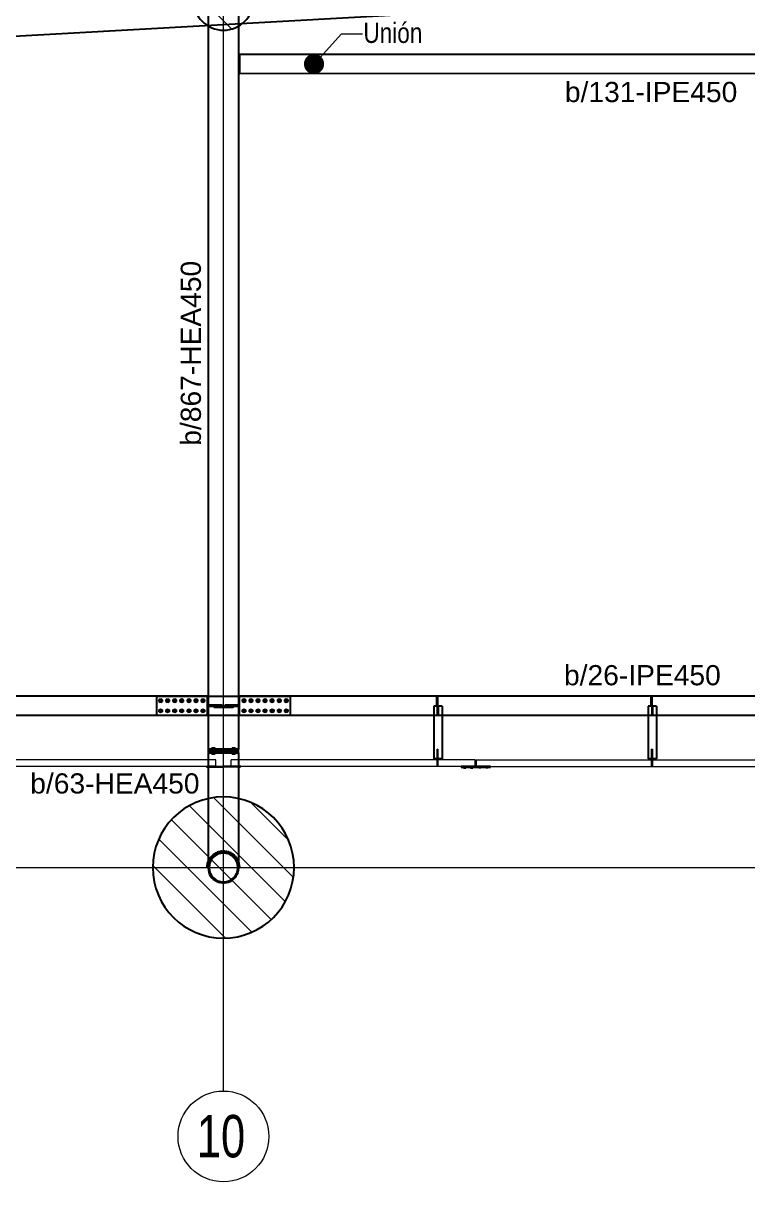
# Model space of a CAD drawing. Extents: x 7536 to 102814, y -9868 to 35131.
# Drawn here: x 45348 to 52529, y 2840 to 14325 of the extents above; entities that cross this region are included whole.
import ezdxf
from ezdxf.enums import TextEntityAlignment as Align

# ---------------------------------------------------------------- set-up
doc = ezdxf.new("R2010")
doc.units = 0
doc.header["$LTSCALE"] = 0.4
doc.linetypes.add('DXK_LINE_DOT2', pattern=[3.9198, 1.9599, -1.9599])
doc.linetypes.add('Grid Line', pattern=[3.33375, 1.905, -0.47625, 0.47625, -0.47625])
doc.layers.get('0').update_dxf_attribs({"color": 255})
for name, color, linetype, lineweight in [('0-1', 7, 'Continuous', 5), ('E_COLUMNAS', 1, 'Continuous', 18), ('E_COLUMNAS-1', 1, 'Continuous', 25), ('E_COLUMNAS-3', 1, 'Continuous', 35), ('E_EJES', 8, 'Continuous', 9), ('E_EJES-1', 8, 'Grid Line', 9), ('E_TEXTO', 3, 'Continuous', 9), ('E_VIGAS-2', 5, 'Continuous', 25)]:
    doc.layers.add(name, color=color, linetype=linetype, lineweight=lineweight)
doc.layers.add('P-PLATINA', color=6, linetype='Continuous')
doc.layers.add('VIGAS', color=8, linetype='Continuous')
doc.styles.add('CX', font='ARIALUNI.ttf', dxfattribs={"width": 0.8, "height": 300})
doc.styles.add('Swis721 LtCn BT', font='swisscl.ttf', dxfattribs={"height": 0.42})
doc.styles.add('VERDANA', font='arial.ttf')

# ---------------------------------------------------------------- blocks, each defined once
blk = doc.blocks.new('Grid - CNI_NOMBRE EJES-372759-_6_00m_N_E_-NIVEL-2 DOC')
at = {"layer": 'E_EJES'}
blk.add_circle((0, 0), 0.003, dxfattribs=at)
blk = doc.blocks.new('EST_SCM_COLUMNA-SECCION-CIRCULAR - EST_SCM_COLUMNA-CONCRETO-CIRCULAR_Ø_60cm-V19-_6_00m_N_E_-NIVEL-2 DOC')
at = {"layer": 'E_COLUMNAS'}
h = blk.add_hatch(dxfattribs=at)
h.set_pattern_fill('FP_22', color=256, style=0, pattern_type=2)
h.set_pattern_definition([(135, (48.662, -149.262), (-0.15909903, -0.15909903), [])])
h.paths.add_polyline_path([(0, -0.3), (0.059, -0.294), (0.115, -0.277), (0.167, -0.249), (0.212, -0.212), (0.249, -0.167), (0.277, -0.115), (0.294, -0.059), (0.3, 0), (0.293, 0.062), (0.277, 0.115), (0.249, 0.167), (0.212, 0.212), (0.167, 0.249), (0.115, 0.277), (0.059, 0.294), (0, 0.3), (-0.059, 0.294), (-0.115, 0.277), (-0.167, 0.249), (-0.212, 0.212), (-0.249, 0.167), (-0.277, 0.115), (-0.294, 0.059), (-0.3, 0), (-0.294, -0.059), (-0.277, -0.115), (-0.249, -0.167), (-0.212, -0.212), (-0.167, -0.249), (-0.115, -0.277), (-0.059, -0.294)])
at = {"layer": 'E_COLUMNAS-1'}
for start, end in [(360, 180), (180, 360)]:
    blk.add_arc((0, 0), 0.3, start, end, dxfattribs=at)

msp = doc.modelspace()

# ---------------------------------------------------------------- hatches: boundary and pattern name
at = {"layer": 'E_COLUMNAS'}
h = msp.add_hatch(dxfattribs=at)
h.set_pattern_fill('FP_1', color=256, scale=1000, style=0, pattern_type=2)
h.set_pattern_definition([(135, (95994.46, -134706.76), (-159.09903, -159.09903), [])])
h.paths.add_polyline_path([(47332.4, 5255.7), (47423.7, 5261.7), (47513.5, 5279.5), (47600.2, 5308.9), (47682.4, 5349.4), (47758.5, 5400.3), (47827.3, 5460.7), (47887.7, 5529.5), (47938.6, 5605.7), (47979.1, 5687.8), (48008.5, 5774.5), (48026.4, 5864.3), (48032.4, 5955.7), (48026.4, 6047), (48008.5, 6136.8), (47979.1, 6223.5), (47938.6, 6305.7), (47887.7, 6381.8), (47827.3, 6450.6), (47758.5, 6511), (47682.4, 6561.9), (47600.2, 6602.4), (47513.5, 6631.8), (47423.7, 6649.7), (47332.4, 6655.7), (47241, 6649.7), (47151.2, 6631.8), (47064.5, 6602.4), (46982.4, 6561.9), (46906.2, 6511), (46837.4, 6450.6), (46777, 6381.8), (46726.1, 6305.7), (46685.6, 6223.5), (46656.2, 6136.8), (46638.4, 6047), (46632.4, 5955.7), (46638.4, 5864.3), (46656.2, 5774.5), (46685.6, 5687.8), (46726.1, 5605.7), (46777, 5529.5), (46837.4, 5460.7), (46906.2, 5400.3), (46982.4, 5349.4), (47064.5, 5308.9), (47151.2, 5279.5), (47241, 5261.7)])

# ---------------------------------------------------------------- linework, layer by layer
at = {"color": 2, "linetype": 'Continuous'}
for points in [[(47182.8, 5925.9, 1), (47481.9, 5985.4, 1)], [(47192.6, 5983.5, 1), (47472.1, 5927.9, 1)]]:
    msp.add_lwpolyline(points, format="xyb", close=True, dxfattribs=at)
at = {"color": 1, "linetype": 'Continuous'}
for centre, radius, start, end in [((46709.7, 7609), 11.5, 18, 198), ((46709.7, 7609), 11.5, 198, 18), ((46709.7, 7609), 10, 90, 270), ((46709.7, 7609), 10, 270, 90), ((46779.7, 7609), 11.5, 18, 198), ((46779.7, 7609), 11.5, 198, 18), ((46779.7, 7609), 10, 90, 270), ((46779.7, 7609), 10, 270, 90), ((46849.7, 7609), 11.5, 18, 198), ((46849.7, 7609), 11.5, 198, 18), ((46849.7, 7609), 10, 90, 270), ((46849.7, 7609), 10, 270, 90), ((46919.7, 7609), 11.5, 18, 198), ((46919.7, 7609), 11.5, 198, 18), ((46919.7, 7609), 10, 90, 270), ((46919.7, 7609), 10, 270, 90), ((46989.7, 7609), 11.5, 18, 198), ((46989.7, 7609), 11.5, 198, 18), ((46989.7, 7609), 10, 90, 270), ((46989.7, 7609), 10, 270, 90), ((47059.7, 7609), 11.5, 18, 198), ((47059.7, 7609), 11.5, 198, 18), ((47059.7, 7609), 10, 90, 270), ((47059.7, 7609), 10, 270, 90), ((47129.7, 7609), 11.5, 18, 198), ((47129.7, 7609), 11.5, 198, 18), ((47129.7, 7609), 10, 90, 270), ((47129.7, 7609), 10, 270, 90), ((47535, 7609), 11.5, 18.07296, 198.07296), ((47535, 7609), 11.5, 198.07296, 18.07296), ((47535, 7609), 10, 90.07296, 270.07296), ((47535, 7609), 10, 270.07296, 90.07296), ((47605, 7609.1), 11.5, 18.07296, 198.07296), ((47605, 7609.1), 11.5, 198.07296, 18.07296), ((47605, 7609.1), 10, 90.07296, 270.07296), ((47605, 7609.1), 10, 270.07296, 90.07296), ((47675, 7609.2), 11.5, 18.07296, 198.07296), ((47675, 7609.2), 11.5, 198.07296, 18.07296), ((47675, 7609.2), 10, 90.07296, 270.07296), ((47675, 7609.2), 10, 270.07296, 90.07296), ((47745, 7609.3), 11.5, 18.07296, 198.07296), ((47745, 7609.3), 11.5, 198.07296, 18.07296), ((47745, 7609.3), 10, 90.07296, 270.07296), ((47745, 7609.3), 10, 270.07296, 90.07296), ((47815, 7609.4), 11.5, 18.07296, 198.07296), ((47815, 7609.4), 11.5, 198.07296, 18.07296), ((47815, 7609.4), 10, 90.07296, 270.07296), ((47815, 7609.4), 10, 270.07296, 90.07296), ((47885, 7609.5), 11.5, 18.07296, 198.07296), ((47885, 7609.5), 11.5, 198.07296, 18.07296), ((47885, 7609.5), 10, 90.07296, 270.07296), ((47885, 7609.5), 10, 270.07296, 90.07296), ((47955, 7609.6), 11.5, 18.07296, 198.07296), ((47955, 7609.6), 11.5, 198.07296, 18.07296), ((47955, 7609.6), 10, 90.07296, 270.07296), ((47955, 7609.6), 10, 270.07296, 90.07296), ((46709.7, 7509), 11.5, 18, 198), ((46709.7, 7509), 11.5, 198, 18), ((46709.7, 7509), 10, 90, 270), ((46709.7, 7509), 10, 270, 90), ((46779.7, 7509), 11.5, 18, 198), ((46779.7, 7509), 11.5, 198, 18), ((46779.7, 7509), 10, 90, 270), ((46779.7, 7509), 10, 270, 90), ((46849.7, 7509), 11.5, 18, 198), ((46849.7, 7509), 11.5, 198, 18), ((46849.7, 7509), 10, 90, 270), ((46849.7, 7509), 10, 270, 90), ((46919.7, 7509), 11.5, 18, 198), ((46919.7, 7509), 11.5, 198, 18), ((46919.7, 7509), 10, 90, 270), ((46919.7, 7509), 10, 270, 90), ((46989.7, 7509), 11.5, 18, 198), ((46989.7, 7509), 11.5, 198, 18), ((46989.7, 7509), 10, 90, 270), ((46989.7, 7509), 10, 270, 90), ((47059.7, 7509), 11.5, 18, 198), ((47059.7, 7509), 11.5, 198, 18), ((47059.7, 7509), 10, 90, 270), ((47059.7, 7509), 10, 270, 90), ((47129.7, 7509), 11.5, 18, 198), ((47129.7, 7509), 11.5, 198, 18), ((47129.7, 7509), 10, 90, 270), ((47129.7, 7509), 10, 270, 90), ((47535.1, 7509), 11.5, 18.07296, 198.07296), ((47535.1, 7509), 11.5, 198.07296, 18.07296), ((47535.1, 7509), 10, 90.07296, 270.07296), ((47535.1, 7509), 10, 270.07296, 90.07296), ((47605.1, 7509.1), 11.5, 18.07296, 198.07296), ((47605.1, 7509.1), 11.5, 198.07296, 18.07296), ((47605.1, 7509.1), 10, 90.07296, 270.07296), ((47605.1, 7509.1), 10, 270.07296, 90.07296), ((47675.1, 7509.2), 11.5, 18.07296, 198.07296), ((47675.1, 7509.2), 11.5, 198.07296, 18.07296), ((47675.1, 7509.2), 10, 90.07296, 270.07296), ((47675.1, 7509.2), 10, 270.07296, 90.07296), ((47745.1, 7509.3), 11.5, 18.07296, 198.07296), ((47745.1, 7509.3), 11.5, 198.07296, 18.07296), ((47745.1, 7509.3), 10, 90.07296, 270.07296), ((47745.1, 7509.3), 10, 270.07296, 90.07296), ((47815.1, 7509.4), 11.5, 18.07296, 198.07296), ((47815.1, 7509.4), 11.5, 198.07296, 18.07296), ((47815.1, 7509.4), 10, 90.07296, 270.07296), ((47815.1, 7509.4), 10, 270.07296, 90.07296), ((47885.1, 7509.5), 11.5, 18.07296, 198.07296), ((47885.1, 7509.5), 11.5, 198.07296, 18.07296), ((47885.1, 7509.5), 10, 90.07296, 270.07296), ((47885.1, 7509.5), 10, 270.07296, 90.07296), ((47955.1, 7509.6), 11.5, 18.07296, 198.07296), ((47955.1, 7509.6), 11.5, 198.07296, 18.07296), ((47955.1, 7509.6), 10, 90.07296, 270.07296), ((47955.1, 7509.6), 10, 270.07296, 90.07296)]:
    msp.add_arc(centre, radius, start, end, dxfattribs=at)
at = {"color": 1, "linetype": 'DXK_LINE_DOT2'}
msp.add_arc((47332.4, 5955.7), 162.5, 33.74893, 146.24893, dxfattribs=at)
at = {"layer": '0-1', "color": 8}
for p, q in [((47182.4, 7022.3), (44837.4, 7022.3)), ((47256.6, 7022.3), (47182.4, 7022.3)), ((47256.6, 6957.3), (47256.6, 7022.3)), ((47408.1, 6957.3), (47408.1, 7022.3)), ((47482.4, 7022.3), (47408.1, 7022.3)), ((49827.4, 7022.3), (47482.4, 7022.3)), ((49827.4, 6957.3), (49827.4, 7022.3)), ((49837.4, 7022.3), (49837.4, 6957.3)), ((49837.4, 7022.3), (61827.4, 7022.3)), ((47182.4, 6957.3), (44837.4, 6957.3)), ((49827.4, 6957.3), (47482.4, 6957.3)), ((49837.4, 6957.3), (61827.4, 6957.3))]:
    msp.add_line(p, q, dxfattribs=at)
at = {"layer": 'E_COLUMNAS-1'}
for start, end in [(0, 180), (180, 0)]:
    msp.add_arc((47332.4, 5955.7), 700, start, end, dxfattribs=at)
at = {"layer": 'E_EJES-1'}
for p, q in [((47332.4, 3740.4), (47332.4, 34230.5)), ((8436, 5955.7), (101914.5, 5955.7))]:
    msp.add_line(p, q, dxfattribs=at)
at = {"layer": 'E_TEXTO', "color": 4}
for p, q in [((48230, 13920), (48500.6, 14218)), ((48500.6, 14218), (48710.3, 14218))]:
    msp.add_line(p, q, dxfattribs=at)
at = {"layer": 'E_TEXTO', "color": 4, "const_width": 100}
msp.add_lwpolyline([(48180, 13920, 1), (48280, 13920, 1)], format="xyb", close=True, dxfattribs=at)
at = {"layer": 'E_VIGAS-2', "color": 30, "true_color": 0xf26722}
msp.add_line((52121.7, 14580.8), (38832.6, 13827.8), dxfattribs=at)
at = {"layer": 'P-PLATINA'}
for points in [[(47172.3, 7554.3), (47316.6, 7554.3), (47316.6, 7563.7), (47172.3, 7563.7)], [(47236.6, 7544.3), (47326.6, 7544.3), (47326.6, 7554.3), (47236.6, 7554.3)], [(47492.4, 7563.7), (47348.1, 7563.7), (47348.1, 7554.3), (47492.4, 7554.3)]]:
    msp.add_lwpolyline(points, dxfattribs=at)
msp.add_lwpolyline([(47338.1, 7544.3), (47428.1, 7544.3), (47428.1, 7554.3), (47338.1, 7554.3)], close=True, dxfattribs=at)
at = {"layer": 'VIGAS'}
for p, q in [((47182.4, 14510.9), (47182.4, 7655)), ((47482.4, 14510.9), (47482.4, 7655.3)), ((55619.8, 14015.7), (47495, 14013.2)), ((47495.1, 13823.2), (47495, 14013.2)), ((55619.9, 13825.7), (47495.1, 13823.2)), ((46672.5, 7654), (39555.4, 7654)), ((46672.4, 7463.5), (46672.5, 7654.5)), ((46672.4, 7463.5), (46672.5, 7654.5)), ((46672.5, 7654.5), (47992.2, 7655.8)), ((46672.5, 7654.5), (47992.2, 7655.8)), ((47172.3, 7654), (46672.5, 7654)), ((46694.7, 7617.7), (46709.7, 7626.4)), ((46694.7, 7600.4), (46694.7, 7617.7)), ((46709.7, 7591.7), (46694.7, 7600.4)), ((46709.7, 7626.4), (46724.7, 7617.7)), ((46724.7, 7600.4), (46709.7, 7591.7)), ((46724.7, 7617.7), (46724.7, 7600.4)), ((46764.7, 7617.7), (46779.7, 7626.4)), ((46764.7, 7600.4), (46764.7, 7617.7)), ((46779.7, 7591.7), (46764.7, 7600.4)), ((46779.7, 7626.4), (46794.7, 7617.7)), ((46794.7, 7600.4), (46779.7, 7591.7)), ((46794.7, 7617.7), (46794.7, 7600.4)), ((46834.7, 7617.7), (46849.7, 7626.4)), ((46834.7, 7600.4), (46834.7, 7617.7)), ((46849.7, 7591.7), (46834.7, 7600.4)), ((46849.7, 7626.4), (46864.7, 7617.7)), ((46864.7, 7600.4), (46849.7, 7591.7)), ((46864.7, 7617.7), (46864.7, 7600.4)), ((46904.7, 7617.7), (46919.7, 7626.4)), ((46904.7, 7600.4), (46904.7, 7617.7)), ((46919.7, 7591.7), (46904.7, 7600.4)), ((46919.7, 7626.4), (46934.7, 7617.7)), ((46934.7, 7600.4), (46919.7, 7591.7)), ((46934.7, 7617.7), (46934.7, 7600.4)), ((46974.7, 7617.7), (46989.7, 7626.4)), ((46974.7, 7600.4), (46974.7, 7617.7)), ((46989.7, 7591.7), (46974.7, 7600.4)), ((46989.7, 7626.4), (47004.7, 7617.7)), ((47004.7, 7600.4), (46989.7, 7591.7)), ((47004.7, 7617.7), (47004.7, 7600.4)), ((47044.7, 7617.7), (47059.7, 7626.4)), ((47044.7, 7600.4), (47044.7, 7617.7)), ((47059.7, 7591.7), (47044.7, 7600.4)), ((47059.7, 7626.4), (47074.7, 7617.7)), ((47074.7, 7600.4), (47059.7, 7591.7)), ((47074.7, 7617.7), (47074.7, 7600.4)), ((47114.7, 7617.7), (47129.7, 7626.4)), ((47114.7, 7600.4), (47114.7, 7617.7)), ((47129.7, 7591.7), (47114.7, 7600.4)), ((47129.7, 7626.4), (47144.7, 7617.7)), ((47144.7, 7600.4), (47129.7, 7591.7)), ((47144.7, 7617.7), (47144.7, 7600.4)), ((47172.3, 7654), (47172.3, 7464)), ((47182.4, 7655), (47182.4, 7463.5)), ((47482.4, 7655.3), (47482.4, 7463.5)), ((47492.4, 7464), (47492.4, 7654)), ((47992.2, 7654), (47492.4, 7654)), ((47520, 7617.7), (47535, 7626.4)), ((47520, 7600.4), (47520, 7617.7)), ((47535, 7591.7), (47520, 7600.4)), ((47535, 7626.4), (47550, 7617.7)), ((47550, 7600.4), (47535, 7591.7)), ((47550, 7617.7), (47550, 7600.4)), ((47590, 7617.8), (47605, 7626.5)), ((47590, 7600.5), (47590, 7617.8)), ((47605, 7591.8), (47590, 7600.5)), ((47605, 7626.5), (47620, 7617.8)), ((47620, 7600.5), (47605, 7591.8)), ((47620, 7617.8), (47620, 7600.5)), ((47660, 7617.9), (47675, 7626.5)), ((47660, 7600.5), (47660, 7617.9)), ((47675, 7591.9), (47660, 7600.5)), ((47675, 7626.5), (47690, 7617.9)), ((47690, 7600.6), (47675, 7591.9)), ((47690, 7617.9), (47690, 7600.6)), ((47730, 7618), (47745, 7626.6)), ((47730, 7600.6), (47730, 7618)), ((47745, 7592), (47730, 7600.6)), ((47745, 7626.6), (47760, 7618)), ((47760, 7600.7), (47745, 7592)), ((47760, 7618), (47760, 7600.7)), ((47800, 7618), (47815, 7626.7)), ((47800, 7600.7), (47800, 7618)), ((47815, 7592.1), (47800, 7600.7)), ((47815, 7626.7), (47830, 7618.1)), ((47830, 7600.8), (47815, 7592.1)), ((47830, 7618.1), (47830, 7600.8)), ((47870, 7618.1), (47885, 7626.8)), ((47870, 7600.8), (47870, 7618.1)), ((47885, 7592.2), (47870, 7600.8)), ((47885, 7626.8), (47900, 7618.2)), ((47900, 7600.8), (47885, 7592.2)), ((47900, 7618.2), (47900, 7600.8)), ((47940, 7618.2), (47955, 7626.9)), ((47940, 7600.9), (47940, 7618.2)), ((47955, 7592.3), (47940, 7600.9)), ((47955, 7626.9), (47970, 7618.3)), ((47970, 7600.9), (47955, 7592.3)), ((47970, 7618.3), (47970, 7600.9)), ((47992.2, 7655.8), (47992.4, 7463.5)), ((47992.2, 7655.8), (47992.4, 7463.5)), ((55109.3, 7654), (47992.2, 7654)), ((49447, 7654.2), (49447, 7654)), ((49447, 7654.2), (49453, 7654.2)), ((49447, 7564.2), (49447, 7654)), ((49447, 7589.2), (49453, 7589.2)), ((49453, 7654.2), (49453, 7654)), ((49453, 7654), (49453, 7564.2)), ((51572, 7654.2), (51572, 7654)), ((51572, 7654.2), (51578, 7654.2)), ((51572, 7564.2), (51572, 7654)), ((51572, 7589.2), (51578, 7589.2)), ((51578, 7654.2), (51578, 7654)), ((51578, 7654), (51578, 7564.2)), ((46694.7, 7517.7), (46709.7, 7526.4)), ((46694.7, 7500.4), (46694.7, 7517.7)), ((46709.7, 7491.7), (46694.7, 7500.4)), ((46709.7, 7526.4), (46724.7, 7517.7)), ((46724.7, 7500.4), (46709.7, 7491.7)), ((46724.7, 7517.7), (46724.7, 7500.4)), ((46764.7, 7517.7), (46779.7, 7526.4)), ((46764.7, 7500.4), (46764.7, 7517.7)), ((46779.7, 7491.7), (46764.7, 7500.4)), ((46779.7, 7526.4), (46794.7, 7517.7)), ((46794.7, 7500.4), (46779.7, 7491.7)), ((46794.7, 7517.7), (46794.7, 7500.4)), ((46834.7, 7517.7), (46849.7, 7526.4)), ((46834.7, 7500.4), (46834.7, 7517.7)), ((46849.7, 7491.7), (46834.7, 7500.4)), ((46849.7, 7526.4), (46864.7, 7517.7)), ((46864.7, 7500.4), (46849.7, 7491.7)), ((46864.7, 7517.7), (46864.7, 7500.4)), ((46904.7, 7517.7), (46919.7, 7526.4)), ((46904.7, 7500.4), (46904.7, 7517.7)), ((46919.7, 7491.7), (46904.7, 7500.4)), ((46919.7, 7526.4), (46934.7, 7517.7)), ((46934.7, 7500.4), (46919.7, 7491.7)), ((46934.7, 7517.7), (46934.7, 7500.4)), ((46974.7, 7517.7), (46989.7, 7526.4)), ((46974.7, 7500.4), (46974.7, 7517.7)), ((46989.7, 7491.7), (46974.7, 7500.4)), ((46989.7, 7526.4), (47004.7, 7517.7)), ((47004.7, 7500.4), (46989.7, 7491.7)), ((47004.7, 7517.7), (47004.7, 7500.4)), ((47044.7, 7517.7), (47059.7, 7526.4)), ((47044.7, 7500.4), (47044.7, 7517.7)), ((47059.7, 7491.7), (47044.7, 7500.4)), ((47059.7, 7526.4), (47074.7, 7517.7)), ((47074.7, 7500.4), (47059.7, 7491.7)), ((47074.7, 7517.7), (47074.7, 7500.4)), ((47114.7, 7517.7), (47129.7, 7526.4)), ((47114.7, 7500.4), (47114.7, 7517.7)), ((47129.7, 7491.7), (47114.7, 7500.4)), ((47129.7, 7526.4), (47144.7, 7517.7)), ((47144.7, 7500.4), (47129.7, 7491.7)), ((47144.7, 7517.7), (47144.7, 7500.4)), ((47236.6, 7554.3), (47236.6, 7544.3)), ((47520.1, 7517.7), (47535.1, 7526.4)), ((47520.1, 7500.4), (47520.1, 7517.7)), ((47535.1, 7491.7), (47520.1, 7500.4)), ((47535.1, 7526.4), (47550.1, 7517.7)), ((47550.1, 7500.4), (47535.1, 7491.7)), ((47550.1, 7517.7), (47550.1, 7500.4)), ((47590.1, 7517.8), (47605.1, 7526.5)), ((47590.1, 7500.5), (47590.1, 7517.8)), ((47605.1, 7491.8), (47590.1, 7500.5)), ((47605.1, 7526.5), (47620.1, 7517.8)), ((47620.1, 7500.5), (47605.1, 7491.8)), ((47620.1, 7517.8), (47620.1, 7500.5)), ((47660.1, 7517.9), (47675.1, 7526.5)), ((47660.1, 7500.5), (47660.1, 7517.9)), ((47675.1, 7491.9), (47660.1, 7500.5)), ((47675.1, 7526.5), (47690.1, 7517.9)), ((47690.1, 7500.6), (47675.1, 7491.9)), ((47690.1, 7517.9), (47690.1, 7500.6)), ((47730.1, 7518), (47745.1, 7526.6)), ((47730.1, 7500.6), (47730.1, 7518)), ((47745.1, 7492), (47730.1, 7500.6)), ((47745.1, 7526.6), (47760.1, 7518)), ((47760.1, 7500.7), (47745.1, 7492)), ((47760.1, 7518), (47760.1, 7500.7)), ((47800.1, 7518), (47815.1, 7526.7)), ((47800.1, 7500.7), (47800.1, 7518)), ((47815.1, 7492.1), (47800.1, 7500.7)), ((47815.1, 7526.7), (47830.1, 7518.1)), ((47830.1, 7500.8), (47815.1, 7492.1)), ((47830.1, 7518.1), (47830.1, 7500.8)), ((47870.1, 7518.1), (47885.1, 7526.8)), ((47870.1, 7500.8), (47870.1, 7518.1)), ((47885.1, 7492.2), (47870.1, 7500.8)), ((47885.1, 7526.8), (47900.1, 7518.2)), ((47900.1, 7500.8), (47885.1, 7492.2)), ((47900.1, 7518.2), (47900.1, 7500.8)), ((47940.1, 7518.2), (47955.1, 7526.9)), ((47940.1, 7500.9), (47940.1, 7518.2)), ((47955.1, 7492.3), (47940.1, 7500.9)), ((47955.1, 7526.9), (47970.1, 7518.3)), ((47970.1, 7500.9), (47955.1, 7492.3)), ((47970.1, 7518.3), (47970.1, 7500.9)), ((49498.6, 7554.3), (49416.6, 7554.3)), ((49416.6, 7554.3), (49416.6, 7464)), ((49453, 7564.2), (49447, 7564.2)), ((49454.6, 7464.3), (49454.6, 7554.3)), ((49454.6, 7554.3), (49460.6, 7554.3)), ((49454.6, 7464.3), (49454.6, 7554.3)), ((49454.6, 7554.3), (49460.6, 7554.3)), ((49454.6, 7534.3), (49460.6, 7534.3)), ((49460.6, 7554.3), (49460.6, 7464.3)), ((49460.6, 7554.3), (49460.6, 7464.3)), ((49498.6, 7554.3), (49498.6, 7464)), ((51623.6, 7554.3), (51541.6, 7554.3)), ((51541.6, 7554.3), (51541.6, 7464)), ((51578, 7564.2), (51572, 7564.2)), ((51579.6, 7464.3), (51579.6, 7554.3)), ((51579.6, 7554.3), (51585.6, 7554.3)), ((51579.6, 7464.3), (51579.6, 7554.3)), ((51579.6, 7554.3), (51585.6, 7554.3)), ((51579.6, 7534.3), (51585.6, 7534.3)), ((51585.6, 7554.3), (51585.6, 7464.3)), ((51585.6, 7554.3), (51585.6, 7464.3)), ((51623.6, 7554.3), (51623.6, 7464)), ((46672.4, 7464), (39555.4, 7464)), ((47172.3, 7464), (46672.4, 7464)), ((47992.4, 7463.5), (46672.4, 7463.5)), ((47992.4, 7463.5), (46672.4, 7463.5)), ((47182.4, 7463.5), (47182.4, 7130.3)), ((47482.4, 7463.5), (47482.4, 7130.3)), ((47992.4, 7464), (47492.4, 7464)), ((55109.4, 7464), (47992.4, 7464)), ((49416.6, 7464), (49416.6, 7032.3)), ((49460.6, 7464.3), (49454.6, 7464.3)), ((49460.6, 7464.3), (49454.6, 7464.3)), ((49498.6, 7464), (49498.6, 7032.3)), ((51541.6, 7464), (51541.6, 7032.3)), ((51585.6, 7464.3), (51579.6, 7464.3)), ((51585.6, 7464.3), (51579.6, 7464.3)), ((51623.6, 7464), (51623.6, 7032.3)), ((47482.4, 7130.3), (47182.4, 7130.3)), ((47482.4, 7130.3), (47182.4, 7130.3)), ((47182.4, 7130.3), (47182.4, 7111.3)), ((47217.4, 7143.5), (47247.4, 7143.5)), ((47217.4, 7143.5), (47217.4, 7130.3)), ((47232.4, 7130.3), (47232.4, 7143.5)), ((47247.4, 7143.5), (47247.4, 7130.3)), ((47417.4, 7143.5), (47447.4, 7143.5)), ((47417.4, 7143.5), (47417.4, 7130.3)), ((47432.4, 7130.3), (47432.4, 7143.5)), ((47447.4, 7143.5), (47447.4, 7130.3)), ((47482.4, 7111.3), (47482.4, 7130.3)), ((49449.1, 7129.8), (49449.1, 7032.3)), ((49449.1, 7129.8), (49455.1, 7129.8)), ((49455.1, 7129.8), (49455.1, 7032.3)), ((51574.1, 7129.8), (51574.1, 7032.3)), ((51574.1, 7129.8), (51580.1, 7129.8)), ((51580.1, 7129.8), (51580.1, 7032.3)), ((47482.4, 7111.3), (47182.4, 7111.3)), ((47182.4, 7111.3), (47182.4, 7092.3)), ((47182.4, 7111.3), (47482.4, 7111.3)), ((47182.4, 7092.3), (47182.4, 6639.2)), ((47482.4, 7092.3), (47182.4, 7092.3)), ((47182.4, 7092.3), (47482.4, 7092.3)), ((47217.4, 7092.3), (47217.4, 7079.1)), ((47247.4, 7079.1), (47217.4, 7079.1)), ((47232.4, 7079.1), (47232.4, 7092.3)), ((47247.4, 7092.3), (47247.4, 7079.1)), ((47417.4, 7092.3), (47417.4, 7079.1)), ((47447.4, 7079.1), (47417.4, 7079.1)), ((47432.4, 7079.1), (47432.4, 7092.3)), ((47447.4, 7092.3), (47447.4, 7079.1)), ((47482.4, 7092.3), (47482.4, 7111.3)), ((47482.4, 7092.3), (47482.4, 7092.3)), ((47482.4, 7092.3), (47482.4, 6639.2)), ((49498.6, 7032.3), (49416.6, 7032.3)), ((49449.1, 7114.8), (49455.1, 7114.8)), ((49449.1, 7034.8), (49455.1, 7034.8)), ((49449.1, 7032.3), (49449.1, 7022.3)), ((49449.1, 7022.3), (49449.1, 6964.8)), ((49449.1, 7022.3), (49455.1, 7022.3)), ((49455.1, 7032.3), (49455.1, 7022.3)), ((49455.1, 7022.3), (49455.1, 6964.8)), ((51623.6, 7032.3), (51541.6, 7032.3)), ((51574.1, 7114.8), (51580.1, 7114.8)), ((51574.1, 7034.8), (51580.1, 7034.8)), ((51574.1, 7032.3), (51574.1, 7022.3)), ((51574.1, 7022.3), (51574.1, 6964.8)), ((51574.1, 7022.3), (51580.1, 7022.3)), ((51580.1, 7032.3), (51580.1, 7022.3)), ((51580.1, 7022.3), (51580.1, 6964.8)), ((47161.6, 6953.3), (47161.6, 6957.3)), ((47161.6, 6957.3), (47326.6, 6957.3)), ((47182.4, 6953.3), (47161.6, 6953.3)), ((47176.2, 6945.4), (47176.2, 6953.3)), ((47181.4, 6945.4), (47176.2, 6945.4)), ((47181.4, 6945.4), (47181.4, 6953.3)), ((47182.4, 6945.4), (47181.4, 6945.4)), ((47256.6, 6957.3), (47182.4, 6957.3)), ((47182.4, 6953.3), (47326.6, 6953.3)), ((47246.6, 6953.3), (47246.6, 6957.3)), ((47266.6, 6953.3), (47266.6, 6957.3)), ((47301.6, 6953.3), (47301.6, 6957.3)), ((47326.6, 6953.3), (47326.6, 6957.3)), ((47503.1, 6957.3), (47338.1, 6957.3)), ((47338.1, 6957.3), (47338.1, 6953.3)), ((47482.4, 6953.3), (47338.1, 6953.3)), ((47363.1, 6953.3), (47363.1, 6957.3)), ((47398.1, 6953.3), (47398.1, 6957.3)), ((47482.4, 6957.3), (47408.1, 6957.3)), ((47418.1, 6953.3), (47418.1, 6957.3)), ((47503.1, 6953.3), (47482.4, 6953.3)), ((47482.4, 6945.3), (47483.3, 6945.3)), ((47483.3, 6945.3), (47483.3, 6953.3)), ((47483.3, 6945.3), (47488.5, 6945.3)), ((47488.5, 6945.3), (47488.5, 6953.3)), ((47503.1, 6957.3), (47503.1, 6953.3)), ((49449.1, 6974.8), (49455.1, 6974.8)), ((49449.1, 6964.8), (49455.1, 6964.8)), ((49687.4, 6957.3), (49687.4, 6951.3)), ((49827.4, 6957.3), (49687.4, 6957.3)), ((49687.4, 6951.3), (49977.4, 6951.3)), ((49712, 6943.3), (49712, 6951.3)), ((49712, 6943.3), (49732.8, 6943.3)), ((49717.2, 6943.3), (49717.2, 6951.3)), ((49727.6, 6943.3), (49727.6, 6951.3)), ((49732.8, 6943.3), (49732.8, 6951.3)), ((49782, 6943.3), (49782, 6951.3)), ((49782, 6943.3), (49802.8, 6943.3)), ((49787.2, 6943.3), (49787.2, 6951.3)), ((49797.6, 6943.3), (49797.6, 6951.3)), ((49802.8, 6943.3), (49802.8, 6951.3)), ((49837.4, 6957.3), (49827.4, 6957.3)), ((49977.4, 6957.3), (49837.4, 6957.3)), ((49862, 6943.3), (49862, 6951.3)), ((49882.8, 6943.3), (49862, 6943.3)), ((49867.2, 6943.3), (49867.2, 6951.3)), ((49877.6, 6943.3), (49877.6, 6951.3)), ((49882.8, 6951.3), (49882.8, 6943.3)), ((49932, 6943.3), (49932, 6951.3)), ((49952.8, 6943.3), (49932, 6943.3)), ((49937.2, 6943.3), (49937.2, 6951.3)), ((49947.6, 6943.3), (49947.6, 6951.3)), ((49952.8, 6951.3), (49952.8, 6943.3)), ((49977.4, 6951.3), (49977.4, 6957.3)), ((51574.1, 6974.8), (51580.1, 6974.8)), ((51574.1, 6964.8), (51580.1, 6964.8)), ((47182.4, 6639.2), (47182.4, 6017.9)), ((47482.4, 6639.2), (47482.4, 6017.8)), ((47226.8, 6078.3), (47237.8, 6087.3)), ((47237.8, 6087.3), (47243.6, 6091.3)), ((47243.6, 6091.3), (47256.3, 6098.4)), ((47248.5, 6082.5), (47261.2, 6089.7)), ((47256.3, 6098.4), (47258.8, 6099.7)), ((47258.8, 6099.7), (47272.4, 6106.1)), ((47261.2, 6089.7), (47263.1, 6090.7)), ((47263.1, 6090.7), (47276.7, 6097)), ((47272.4, 6106.1), (47277.8, 6108.2)), ((47276.7, 6097), (47280.7, 6098.6)), ((47277.8, 6108.2), (47291.5, 6112.3)), ((47280.7, 6098.6), (47294.4, 6102.7)), ((47291.5, 6112.3), (47296.3, 6113.4)), ((47294.4, 6102.7), (47298, 6103.6)), ((47296.3, 6113.4), (47311.4, 6116)), ((47298, 6103.6), (47313.1, 6106.2)), ((47311.4, 6116), (47314.2, 6116.4)), ((47313.1, 6106.2), (47315.2, 6106.5)), ((47314.2, 6116.4), (47328.4, 6117.8)), ((47315.2, 6106.5), (47329.4, 6107.9)), ((47328.4, 6117.8), (47336.3, 6117.8)), ((47329.4, 6107.9), (47335.3, 6107.9)), ((47335.3, 6107.9), (47349.5, 6106.5)), ((47336.3, 6117.8), (47350.5, 6116.4)), ((47349.5, 6106.5), (47351.7, 6106.2)), ((47350.5, 6116.4), (47353.3, 6116)), ((47351.7, 6106.2), (47366.7, 6103.6)), ((47353.3, 6116), (47368.4, 6113.4)), ((47366.7, 6103.6), (47370.4, 6102.7)), ((47368.4, 6113.4), (47373.3, 6112.3)), ((47370.4, 6102.7), (47384, 6098.6)), ((47373.3, 6112.3), (47386.9, 6108.2)), ((47384, 6098.6), (47388, 6097)), ((47386.9, 6108.2), (47392.3, 6106.1)), ((47388, 6097), (47401.6, 6090.7)), ((47392.3, 6106.1), (47405.9, 6099.7)), ((47401.6, 6090.7), (47403.6, 6089.7)), ((47403.6, 6089.7), (47416.3, 6082.5)), ((47405.9, 6099.7), (47408.5, 6098.4)), ((47408.5, 6098.4), (47421.2, 6091.3)), ((47421.2, 6091.3), (47427, 6087.3)), ((47427, 6087.3), (47438, 6078.3)), ((47170, 5957.7), (47171.7, 5974.6)), ((47171.7, 5974.6), (47172.1, 5977.9)), ((47172.1, 5977.9), (47174.9, 5993)), ((47174.9, 5993), (47176, 5997.4)), ((47176, 5997.4), (47180.1, 6011)), ((47181.6, 5973.7), (47180, 5956.7)), ((47180.1, 6011), (47182.4, 6016.8)), ((47181.6, 5973.7), (47182, 5976.1)), ((47182, 5976.1), (47184.7, 5991.2)), ((47191.1, 6034.3), (47182.4, 6017.9)), ((47182.4, 6016.8), (47188.8, 6030.2)), ((47184.7, 5991.2), (47185.5, 5994.5)), ((47185.5, 5994.5), (47189.7, 6008.1)), ((47188.8, 6030.2), (47190.2, 6032.8)), ((47189.7, 6008.1), (47191.4, 6012.5)), ((47190.2, 6032.8), (47197.5, 6045.5)), ((47197.3, 6045.9), (47191.1, 6034.3)), ((47191.4, 6012.5), (47197.8, 6025.8)), ((47197.5, 6045.5), (47201.3, 6050.9)), ((47197.8, 6025.8), (47198.9, 6027.8)), ((47198.9, 6027.8), (47206.2, 6040.5)), ((47201.3, 6050.9), (47210.3, 6061.9)), ((47206.2, 6040.5), (47209, 6044.6)), ((47209, 6044.6), (47218, 6055.6)), ((47210.3, 6061.9), (47213.1, 6065)), ((47213.1, 6065), (47224, 6075.8)), ((47218, 6055.6), (47220.1, 6057.9)), ((47220.1, 6057.9), (47231, 6068.7)), ((47224, 6075.8), (47226.8, 6078.3)), ((47231, 6068.7), (47233.1, 6070.5)), ((47233.1, 6070.5), (47244.1, 6079.6)), ((47244.1, 6079.6), (47248.5, 6082.5)), ((47416.3, 6082.5), (47420.6, 6079.6)), ((47420.6, 6079.6), (47431.6, 6070.5)), ((47431.6, 6070.5), (47433.7, 6068.7)), ((47433.7, 6068.7), (47444.6, 6057.9)), ((47438, 6078.3), (47440.7, 6075.8)), ((47440.7, 6075.8), (47451.6, 6065)), ((47446.7, 6055.6), (47444.6, 6057.9)), ((47455.7, 6044.6), (47446.7, 6055.6)), ((47454.4, 6061.9), (47451.6, 6065)), ((47463.5, 6050.9), (47454.4, 6061.9)), ((47458.5, 6040.5), (47455.7, 6044.6)), ((47465.9, 6027.8), (47458.5, 6040.5)), ((47467.2, 6045.5), (47463.5, 6050.9)), ((47466.9, 6025.8), (47465.9, 6027.8)), ((47473.3, 6012.5), (47466.9, 6025.8)), ((47474.5, 6032.7), (47467.2, 6045.5)), ((47473.6, 6034.3), (47467.5, 6045.9)), ((47475, 6008.1), (47473.3, 6012.5)), ((47482.4, 6017.8), (47473.6, 6034.3)), ((47475.9, 6030.2), (47474.5, 6032.7)), ((47479.2, 5994.5), (47475, 6008.1)), ((47482.4, 6016.8), (47475.9, 6030.2)), ((47480, 5991.2), (47479.2, 5994.5)), ((47482.7, 5976.1), (47480, 5991.2)), ((47484.6, 6011), (47482.4, 6016.8)), ((47483.1, 5973.7), (47482.7, 5976.1)), ((47484.8, 5956.7), (47483.1, 5973.7)), ((47488.7, 5997.4), (47484.6, 6011)), ((47489.8, 5993), (47488.7, 5997.4)), ((47492.6, 5977.9), (47489.8, 5993)), ((47493, 5974.6), (47492.6, 5977.9)), ((47494.7, 5957.7), (47493, 5974.6)), ((47180, 5956.7), (47170, 5957.7)), ((47484.8, 5956.7), (47494.7, 5957.7))]:
    msp.add_line(p, q, dxfattribs=at)

# ---------------------------------------------------------------- block references
at = {"layer": 'E_COLUMNAS-3', "xscale": 999.99999999998, "yscale": 999.99999999998, "zscale": 999.99999999998}
msp.add_blockref('EST_SCM_COLUMNA-SECCION-CIRCULAR - EST_SCM_COLUMNA-CONCRETO-CIRCULAR_Ø_60cm-V19-_6_00m_N_E_-NIVEL-2 DOC', (47332.5, 14555.7), dxfattribs=at)
at = {"layer": 'E_EJES', "xscale": 149999.9999999999, "yscale": 149999.9999999999, "zscale": 149999.9999999999}
msp.add_blockref('Grid - CNI_NOMBRE EJES-372759-_6_00m_N_E_-NIVEL-2 DOC', (47332.4, 3290.4), dxfattribs=at)

# ---------------------------------------------------------------- texts
at = {"layer": 'E_EJES', "insert": (47068.9, 3503), "char_height": 420, "width": 625.316, "attachment_point": 1, "style": 'Swis721 LtCn BT'}
msp.add_mtext('10', dxfattribs=at)
at = {"layer": 'E_TEXTO', "color": 4, "style": 'CX', "width": 0.8}
msp.add_text('Unión', height=200, dxfattribs=at).set_placement((48719.3, 14129.2))
at = {"layer": 'E_TEXTO', "style": 'VERDANA'}
for s, p in [('b/131-IPE450', (51570.3, 13542.7)), ('b/26-IPE450', (51483.8, 7762.2)), ('b/63-HEA450', (46256.7, 6689.3))]:
    msp.add_text(s, height=200, dxfattribs=at).set_placement(p, align=Align.CENTER)
msp.add_text('b/867-HEA450', height=200, rotation=90, dxfattribs=at).set_placement((47109.3, 11053.1), align=Align.CENTER)

doc.saveas('drawing.dxf')
